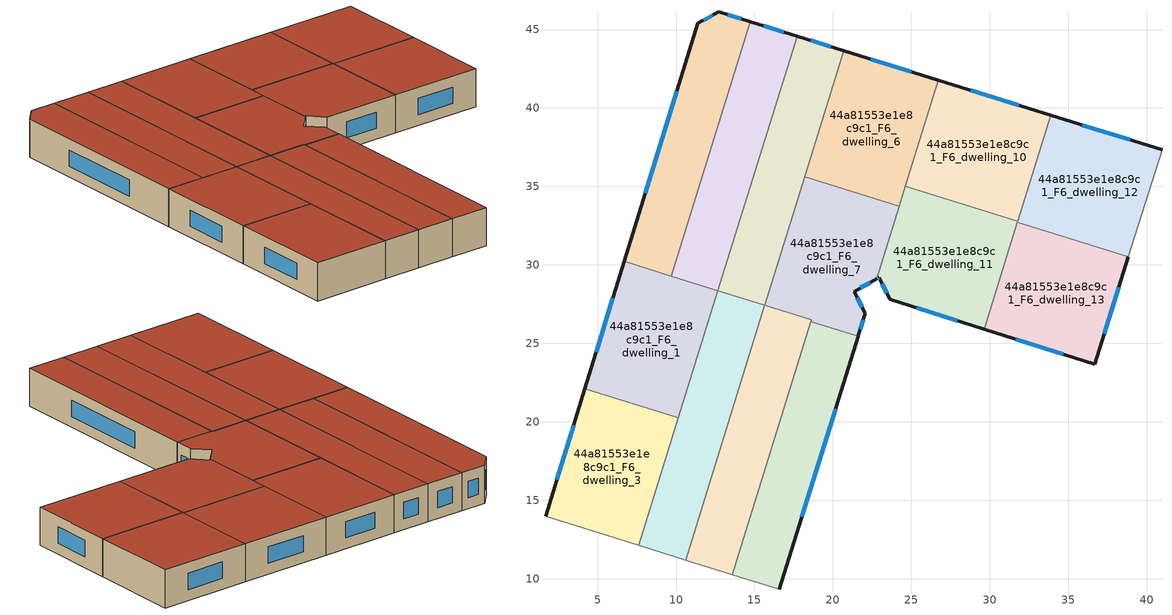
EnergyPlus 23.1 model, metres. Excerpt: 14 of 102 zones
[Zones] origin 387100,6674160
44a81553e1e8c9c1_F6_dwelling_0
 floor to 44a81553e1e8c9c1_F5_dwelling_0 (EU_floor_Construction): 14.74,45.5 9.69,29.28 6.69,30.21 11.38,45.39 12.71,46.13 z18
 wall outside (EU_wall_Construction): 14.74,45.5 12.71,46.13 11.38,45.39 6.69,30.21 z18:21
 wall to 44a81553e1e8c9c1_F6_dwelling_1 (EU_wall_Construction): 6.69,30.21 9.69,29.28 z18:21
 wall to 44a81553e1e8c9c1_F6_dwelling_2 (EU_wall_Construction): 9.69,29.28 14.74,45.5 z18:21
 window (EU_Window_Construction): 10.04,41.06 8.03,34.55 / 12.33,45.92 11.76,45.6 / 14.16,45.68 13.29,45.95 z18.86:20.14
 roof outside (EU_roof_Construction): 9.69,29.28 14.74,45.5 12.71,46.13 11.38,45.39 6.69,30.21 z21
44a81553e1e8c9c1_F6_dwelling_1
 floor to 44a81553e1e8c9c1_F5_dwelling_1 (EU_floor_Construction): 12.67,28.34 10.15,20.24 4.19,22.1 6.69,30.21 9.69,29.28 9.69,29.27 z18
 wall outside (EU_wall_Construction): 6.69,30.21 4.19,22.1 z18:21
 wall to 44a81553e1e8c9c1_F6_dwelling_3 (EU_wall_Construction): 4.19,22.1 10.15,20.24 z18:21
 wall to 44a81553e1e8c9c1_F6_dwelling_5 (EU_wall_Construction): 12.67,28.34 9.69,29.27 z18:21
 wall to 44a81553e1e8c9c1_F6_dwelling_4 (EU_wall_Construction): 10.15,20.24 12.67,28.34 z18:21
 wall to 44a81553e1e8c9c1_F6_dwelling_2 (EU_wall_Construction): 9.69,29.27 9.69,29.28 z18:21
 window (EU_Window_Construction): 5.98,27.9 4.91,24.42 z18.86:20.14
 roof outside (EU_roof_Construction): 10.15,20.24 12.67,28.34 9.69,29.27 9.69,29.28 6.69,30.21 4.19,22.1 z21
44a81553e1e8c9c1_F6_dwelling_10
 floor to 44a81553e1e8c9c1_F5_dwelling_10 (EU_floor_Construction): 33.88,39.54 31.77,32.78 24.62,35 26.73,41.77 z18
 wall outside (EU_wall_Construction): 33.88,39.54 26.73,41.77 z18:21
 wall to 44a81553e1e8c9c1_F6_dwelling_11 (EU_wall_Construction): 24.62,35 31.77,32.78 z18:21
 wall to 44a81553e1e8c9c1_F6_dwelling_6 (EU_wall_Construction): 26.73,41.77 24.62,35 z18:21
 wall to 44a81553e1e8c9c1_F6_dwelling_12 (EU_wall_Construction): 31.77,32.78 33.88,39.54 z18:21
 window (EU_Window_Construction): 31.83,40.18 28.77,41.13 z18.86:20.14
 roof outside (EU_roof_Construction): 31.77,32.78 33.88,39.54 26.73,41.77 24.62,35 z21
44a81553e1e8c9c1_F6_dwelling_11
 floor to 44a81553e1e8c9c1_F5_dwelling_11 (EU_floor_Construction): 31.77,32.78 29.63,25.9 23.61,27.81 22.94,29.19 22.79,29.1 24.62,35 z18
 wall outside (EU_wall_Construction): 22.79,29.1 22.94,29.19 23.61,27.81 29.63,25.9 z18:21
 wall to 44a81553e1e8c9c1_F6_dwelling_7 (EU_wall_Construction): 24.23,33.73 22.79,29.1 z18:21
 wall to 44a81553e1e8c9c1_F6_dwelling_13 (EU_wall_Construction): 29.63,25.9 31.75,32.72 z18:21
 wall to 44a81553e1e8c9c1_F6_dwelling_6 (EU_wall_Construction): 24.62,35 24.23,33.73 z18:21
 wall to 44a81553e1e8c9c1_F6_dwelling_12 (EU_wall_Construction): 31.75,32.72 31.77,32.78 z18:21
 window (EU_Window_Construction): 23.13,28.8 23.42,28.2 / 22.83,29.13 22.9,29.17 / 25.33,27.26 27.91,26.44 z18.86:20.14
 roof outside (EU_roof_Construction): 29.63,25.9 31.77,32.78 24.62,35 22.79,29.1 22.94,29.19 23.61,27.81 z21
44a81553e1e8c9c1_F6_dwelling_12
 floor to 44a81553e1e8c9c1_F5_dwelling_12 (EU_floor_Construction): 40.97,37.34 38.84,30.51 31.75,32.72 33.88,39.54 z18
 wall outside (EU_wall_Construction): 40.97,37.34 33.88,39.54 z18:21
 wall adiabatic (EU_wall_Construction): 38.84,30.51 40.97,37.34 z18:21
 wall to 44a81553e1e8c9c1_F6_dwelling_13 (EU_wall_Construction): 31.75,32.72 38.84,30.51 z18:21
 window (EU_Window_Construction): 38.95,37.97 35.9,38.91 z18.86:20.14
 roof outside (EU_roof_Construction): 38.84,30.51 40.97,37.34 33.88,39.54 31.75,32.72 z21
44a81553e1e8c9c1_F6_dwelling_13
 floor to 44a81553e1e8c9c1_F5_dwelling_13 (EU_floor_Construction): 38.84,30.51 36.68,23.66 29.63,25.9 31.75,32.72 z18
 wall outside (EU_wall_Construction): 29.63,25.9 36.68,23.66 38.84,30.51 z18:21
 window (EU_Window_Construction): 37.3,25.62 38.22,28.56 / 31.65,25.26 34.67,24.3 z18.86:20.14
 roof outside (EU_roof_Construction): 36.68,23.66 38.84,30.51 31.75,32.72 29.63,25.9 z21
44a81553e1e8c9c1_F6_dwelling_2
 floor to 44a81553e1e8c9c1_F5_dwelling_2 (EU_floor_Construction): 17.72,44.57 12.67,28.34 9.69,29.27 14.74,45.5 z18
 wall outside (EU_wall_Construction): 17.72,44.57 14.74,45.5 z18:21
 wall to 44a81553e1e8c9c1_F6_dwelling_5 (EU_wall_Construction): 9.69,29.27 12.67,28.34 17.72,44.57 z18:21
 window (EU_Window_Construction): 16.87,44.84 15.59,45.23 z18.86:20.14
 roof outside (EU_roof_Construction): 12.67,28.34 17.72,44.57 14.74,45.5 9.69,29.27 z21
44a81553e1e8c9c1_F6_dwelling_3
 floor to 44a81553e1e8c9c1_F5_dwelling_3 (EU_floor_Construction): 10.15,20.24 7.62,12.11 1.68,13.96 4.19,22.1 z18
 wall outside (EU_wall_Construction): 4.19,22.1 1.68,13.96 z18:21
 wall adiabatic (EU_wall_Construction): 1.68,13.96 7.62,12.11 z18:21
 wall to 44a81553e1e8c9c1_F6_dwelling_4 (EU_wall_Construction): 7.62,12.11 10.15,20.24 z18:21
 window (EU_Window_Construction): 3.47,19.77 2.4,16.29 z18.86:20.14
 roof outside (EU_roof_Construction): 7.62,12.11 10.15,20.24 4.19,22.1 1.68,13.96 z21
44a81553e1e8c9c1_F6_dwelling_4
 floor to 44a81553e1e8c9c1_F5_dwelling_4 (EU_floor_Construction): 15.65,27.41 15.64,27.36 10.6,11.18 7.62,12.11 12.67,28.34 z18
 wall adiabatic (EU_wall_Construction): 7.62,12.11 10.6,11.18 z18:21
 wall to 44a81553e1e8c9c1_F6_dwelling_8 (EU_wall_Construction): 10.6,11.18 15.64,27.36 15.65,27.41 z18:21
 wall to 44a81553e1e8c9c1_F6_dwelling_5 (EU_wall_Construction): 15.65,27.42 12.67,28.34 z18:21
 roof outside (EU_roof_Construction): 10.6,11.18 15.64,27.36 15.65,27.41 12.67,28.34 7.62,12.11 z21
44a81553e1e8c9c1_F6_dwelling_5
 floor to 44a81553e1e8c9c1_F5_dwelling_5 (EU_floor_Construction): 20.7,43.64 15.65,27.41 9.69,29.27 12.67,28.34 17.72,44.57 z18
 wall outside (EU_wall_Construction): 20.7,43.64 17.72,44.57 z18:21
 wall to 44a81553e1e8c9c1_F6_dwelling_7 (EU_wall_Construction): 15.65,27.42 18.2,35.61 z18:21
 wall to 44a81553e1e8c9c1_F6_dwelling_6 (EU_wall_Construction): 18.2,35.61 20.7,43.64 z18:21
 window (EU_Window_Construction): 19.85,43.91 18.57,44.31 z18.86:20.14
 roof outside (EU_roof_Construction): 15.65,27.41 20.7,43.64 17.72,44.57 12.67,28.34 9.69,29.27 z21
44a81553e1e8c9c1_F6_dwelling_6
 floor to 44a81553e1e8c9c1_F5_dwelling_6 (EU_floor_Construction): 26.73,41.77 24.23,33.73 18.2,35.61 20.7,43.64 z18
 wall outside (EU_wall_Construction): 26.73,41.77 20.7,43.64 z18:21
 wall to 44a81553e1e8c9c1_F6_dwelling_7 (EU_wall_Construction): 18.2,35.61 24.23,33.73 z18:21
 window (EU_Window_Construction): 25,42.3 22.42,43.11 z18.86:20.14
 roof outside (EU_roof_Construction): 24.23,33.73 26.73,41.77 20.7,43.64 18.2,35.61 z21
44a81553e1e8c9c1_F6_dwelling_7
 floor to 44a81553e1e8c9c1_F5_dwelling_7 (EU_floor_Construction): 24.23,33.73 22.79,29.1 21.34,28.3 22.07,26.91 21.62,25.5 21.61,25.45 18.6,26.38 18.62,26.43 18.61,26.44 18.64,26.49 15.66,27.42 18.2,35.61 z18
 wall outside (EU_wall_Construction): 21.61,25.45 21.62,25.5 22.07,26.91 21.34,28.3 22.79,29.1 z18:21
 wall to 44a81553e1e8c9c1_F6_dwelling_9 (EU_wall_Construction): 18.6,26.38 21.61,25.45 z18:21
 wall to 44a81553e1e8c9c1_F6_dwelling_8 (EU_wall_Construction): 15.65,27.41 18.63,26.49 / 18.62,26.43 18.6,26.38 / 18.63,26.48 18.61,26.44 z18:21
 window (EU_Window_Construction): 21.76,28.53 22.37,28.87 / 21.86,27.31 21.55,27.9 / 21.75,25.9 21.94,26.51 z18.86:20.14
 roof outside (EU_roof_Construction): 21.62,25.5 22.07,26.91 21.34,28.3 22.79,29.1 24.23,33.73 18.2,35.61 15.66,27.42 18.64,26.49 18.61,26.44 18.62,26.43 18.6,26.38 21.61,25.45 z21
44a81553e1e8c9c1_F6_dwelling_8
 floor to 44a81553e1e8c9c1_F5_dwelling_8 (EU_floor_Construction): 18.63,26.49 18.62,26.43 18.6,26.38 13.59,10.26 10.6,11.18 15.64,27.36 15.65,27.41 z18
 wall adiabatic (EU_wall_Construction): 10.6,11.18 13.59,10.26 z18:21
 wall to 44a81553e1e8c9c1_F6_dwelling_9 (EU_wall_Construction): 13.59,10.26 18.6,26.38 z18:21
 roof outside (EU_roof_Construction): 13.59,10.26 18.6,26.38 18.62,26.43 18.63,26.49 15.65,27.41 15.64,27.36 10.6,11.18 z21
44a81553e1e8c9c1_F6_dwelling_9
 floor to 44a81553e1e8c9c1_F5_dwelling_9 (EU_floor_Construction): 21.61,25.45 16.59,9.33 13.59,10.26 18.6,26.38 z18
 wall outside (EU_wall_Construction): 16.59,9.33 21.61,25.45 z18:21
 wall adiabatic (EU_wall_Construction): 13.59,10.26 16.59,9.33 z18:21
 window (EU_Window_Construction): 18.02,13.93 20.17,20.84 z18.86:20.14
 roof outside (EU_roof_Construction): 16.59,9.33 21.61,25.45 18.6,26.38 13.59,10.26 z21
[Building]
EU S2 Campaign: North Axis=0; Terrain=City; Solar Distribution=FullExterior
[Site:Location]
Helsinki-Vantaa.AP: Latitude=60.317; Longitude=24.963; Time Zone=2; Elevation=54.6
[SizingPeriod:WeatherFileDays]
AnnualSizingPeriod: Begin Month=1; Begin Day of Month=1; End Month=12; End Day of Month=31; Day of Week for Start Day=Monday; Use Weather File Daylight Saving Period=No; Use Weather File Rain and Snow Indicators=No
[MATERIAL]
EU_InternalMass_Material: Roughness=MediumRough; Thickness=0.1; Conductivity=1; Density=1800; Specific Heat=900; Thermal Absorptance=0.9; Solar Absorptance=0.7; Visible Absorptance=0.7
[MATERIAL:NOMASS] Roughness=MediumRough; Thermal Absorptance=0.9; Solar Absorptance=0.7; Visible Absorptance=0.7
Name | Thermal Resistance
EU_wall_NoMass | 1.10183
EU_roof_NoMass; EU_floor_NoMass | 1.70606
[WINDOWMATERIAL:SIMPLEGLAZINGSYSTEM]
EU_Window_SimpleGlazing: UFactor=3.11035; Solar Heat Gain Coefficient=0.8; Visible Transmittance=0.8
[CONSTRUCTION]
EU_wall_Construction: EU_wall_NoMass
EU_roof_Construction: EU_roof_NoMass
EU_floor_Construction: EU_floor_NoMass
EU_Window_Construction: EU_Window_SimpleGlazing
EU_InternalMass_Construction: EU_InternalMass_Material
[ZONE] Type=1; Multiplier=1; Ceiling Height=autocalculate; Floor Area=autocalculate; Part of Total Floor Area=Yes
Name | Volume
44a81553e1e8c9c1_F6_dwelling_0 | 159.24
44a81553e1e8c9c1_F6_dwelling_1 | 159.253
44a81553e1e8c9c1_F6_dwelling_10 | 159.259
44a81553e1e8c9c1_F6_dwelling_11 | 159.247
44a81553e1e8c9c1_F6_dwelling_12 | 159.242
44a81553e1e8c9c1_F6_dwelling_13 | 159.267
44a81553e1e8c9c1_F6_dwelling_2 | 159.234
44a81553e1e8c9c1_F6_dwelling_3; 44a81553e1e8c9c1_F6_dwelling_8 | 159.249
44a81553e1e8c9c1_F6_dwelling_4 | 159.209
44a81553e1e8c9c1_F6_dwelling_5 | 159.219
44a81553e1e8c9c1_F6_dwelling_6 | 159.264
44a81553e1e8c9c1_F6_dwelling_7 | 159.241
44a81553e1e8c9c1_F6_dwelling_9 | 159.251
[INTERNALMASS] Construction=EU_InternalMass_Construction
Name | Zone or ZoneList | Surface Area
44a81553e1e8c9c1_F6_dwelling_0_EU_InternalMass | 44a81553e1e8c9c1_F6_dwelling_0 | 53.0799
44a81553e1e8c9c1_F6_dwelling_1_EU_InternalMass | 44a81553e1e8c9c1_F6_dwelling_1 | 53.0844
44a81553e1e8c9c1_F6_dwelling_2_EU_InternalMass | 44a81553e1e8c9c1_F6_dwelling_2 | 53.0779
44a81553e1e8c9c1_F6_dwelling_3_EU_InternalMass | 44a81553e1e8c9c1_F6_dwelling_3 | 53.082
44a81553e1e8c9c1_F6_dwelling_4_EU_InternalMass | 44a81553e1e8c9c1_F6_dwelling_4 | 53.0702
44a81553e1e8c9c1_F6_dwelling_5_EU_InternalMass | 44a81553e1e8c9c1_F6_dwelling_5 | 53.0794
44a81553e1e8c9c1_F6_dwelling_6_EU_InternalMass | 44a81553e1e8c9c1_F6_dwelling_6 | 53.0863
44a81553e1e8c9c1_F6_dwelling_7_EU_InternalMass | 44a81553e1e8c9c1_F6_dwelling_7 | 53.0892
44a81553e1e8c9c1_F6_dwelling_8_EU_InternalMass | 44a81553e1e8c9c1_F6_dwelling_8 | 53.087
44a81553e1e8c9c1_F6_dwelling_9_EU_InternalMass | 44a81553e1e8c9c1_F6_dwelling_9 | 53.0838
44a81553e1e8c9c1_F6_dwelling_10_EU_InternalMass | 44a81553e1e8c9c1_F6_dwelling_10 | 53.0854
44a81553e1e8c9c1_F6_dwelling_11_EU_InternalMass | 44a81553e1e8c9c1_F6_dwelling_11 | 53.0822
44a81553e1e8c9c1_F6_dwelling_12_EU_InternalMass | 44a81553e1e8c9c1_F6_dwelling_12 | 53.081
44a81553e1e8c9c1_F6_dwelling_13_EU_InternalMass | 44a81553e1e8c9c1_F6_dwelling_13 | 53.0891
[OTHEREQUIPMENT] Fuel Type=Electricity; Design Level Calculation Method=Watts/Area; Power per Zone Floor Area=1; Fraction Latent=0; Fraction Radiant=0; Fraction Lost=0; Carbon Dioxide Generation Rate=0; EndUse Subcategory=EU_Step8_InternalGains
Name | Zone or ZoneList or Space or SpaceList | Schedule
EU_Step8_InternalGain_44a81553e1e8c9c1_F6_dwelling_0_f000 | 44a81553e1e8c9c1_F6_dwelling_0 | EU_Step8_GainSchedule_44a81553e1e8c9c1_F6_dwelling_0_f000
EU_Step8_InternalGain_44a81553e1e8c9c1_F6_dwelling_1_f000 | 44a81553e1e8c9c1_F6_dwelling_1 | EU_Step8_GainSchedule_44a81553e1e8c9c1_F6_dwelling_1_f000
EU_Step8_InternalGain_44a81553e1e8c9c1_F6_dwelling_2_f000 | 44a81553e1e8c9c1_F6_dwelling_2 | EU_Step8_GainSchedule_44a81553e1e8c9c1_F6_dwelling_2_f000
EU_Step8_InternalGain_44a81553e1e8c9c1_F6_dwelling_3_f000 | 44a81553e1e8c9c1_F6_dwelling_3 | EU_Step8_GainSchedule_44a81553e1e8c9c1_F6_dwelling_3_f000
EU_Step8_InternalGain_44a81553e1e8c9c1_F6_dwelling_4_f000 | 44a81553e1e8c9c1_F6_dwelling_4 | EU_Step8_GainSchedule_44a81553e1e8c9c1_F6_dwelling_4_f000
EU_Step8_InternalGain_44a81553e1e8c9c1_F6_dwelling_5_f000 | 44a81553e1e8c9c1_F6_dwelling_5 | EU_Step8_GainSchedule_44a81553e1e8c9c1_F6_dwelling_5_f000
EU_Step8_InternalGain_44a81553e1e8c9c1_F6_dwelling_6_f000 | 44a81553e1e8c9c1_F6_dwelling_6 | EU_Step8_GainSchedule_44a81553e1e8c9c1_F6_dwelling_6_f000
EU_Step8_InternalGain_44a81553e1e8c9c1_F6_dwelling_7_f000 | 44a81553e1e8c9c1_F6_dwelling_7 | EU_Step8_GainSchedule_44a81553e1e8c9c1_F6_dwelling_7_f000
EU_Step8_InternalGain_44a81553e1e8c9c1_F6_dwelling_8_f000 | 44a81553e1e8c9c1_F6_dwelling_8 | EU_Step8_GainSchedule_44a81553e1e8c9c1_F6_dwelling_8_f000
EU_Step8_InternalGain_44a81553e1e8c9c1_F6_dwelling_9_f000 | 44a81553e1e8c9c1_F6_dwelling_9 | EU_Step8_GainSchedule_44a81553e1e8c9c1_F6_dwelling_9_f000
EU_Step8_InternalGain_44a81553e1e8c9c1_F6_dwelling_10_f000 | 44a81553e1e8c9c1_F6_dwelling_10 | EU_Step8_GainSchedule_44a81553e1e8c9c1_F6_dwelling_10_f000
EU_Step8_InternalGain_44a81553e1e8c9c1_F6_dwelling_11_f000 | 44a81553e1e8c9c1_F6_dwelling_11 | EU_Step8_GainSchedule_44a81553e1e8c9c1_F6_dwelling_11_f000
EU_Step8_InternalGain_44a81553e1e8c9c1_F6_dwelling_12_f000 | 44a81553e1e8c9c1_F6_dwelling_12 | EU_Step8_GainSchedule_44a81553e1e8c9c1_F6_dwelling_12_f000
EU_Step8_InternalGain_44a81553e1e8c9c1_F6_dwelling_13_f000 | 44a81553e1e8c9c1_F6_dwelling_13 | EU_Step8_GainSchedule_44a81553e1e8c9c1_F6_dwelling_13_f000
[ZONEVENTILATION:DESIGNFLOWRATE] Schedule=EU_AlwaysOn; Design Flow Rate Calculation Method=AirChanges/Hour; Air Changes per Hour=0.756316; Ventilation Type=Natural; Fan Pressure Rise=0; Fan Total Efficiency=1; Constant Term Coefficient=1; Temperature Term Coefficient=0; Velocity Term Coefficient=0; Velocity Squared Term Coefficient=0; Minimum Indoor Temperature=-100; Maximum Indoor Temperature=100; Delta Temperature=-100; Minimum Outdoor Temperature=-100; Maximum Outdoor Temperature=100; Maximum Wind Speed=40
Name | Zone or ZoneList or Space or SpaceList
EU_ConstantAir_44a81553e1e8c9c1_F6_dwelling_0 | 44a81553e1e8c9c1_F6_dwelling_0
EU_ConstantAir_44a81553e1e8c9c1_F6_dwelling_1 | 44a81553e1e8c9c1_F6_dwelling_1
EU_ConstantAir_44a81553e1e8c9c1_F6_dwelling_2 | 44a81553e1e8c9c1_F6_dwelling_2
EU_ConstantAir_44a81553e1e8c9c1_F6_dwelling_3 | 44a81553e1e8c9c1_F6_dwelling_3
EU_ConstantAir_44a81553e1e8c9c1_F6_dwelling_4 | 44a81553e1e8c9c1_F6_dwelling_4
EU_ConstantAir_44a81553e1e8c9c1_F6_dwelling_5 | 44a81553e1e8c9c1_F6_dwelling_5
EU_ConstantAir_44a81553e1e8c9c1_F6_dwelling_6 | 44a81553e1e8c9c1_F6_dwelling_6
EU_ConstantAir_44a81553e1e8c9c1_F6_dwelling_7 | 44a81553e1e8c9c1_F6_dwelling_7
EU_ConstantAir_44a81553e1e8c9c1_F6_dwelling_8 | 44a81553e1e8c9c1_F6_dwelling_8
EU_ConstantAir_44a81553e1e8c9c1_F6_dwelling_9 | 44a81553e1e8c9c1_F6_dwelling_9
EU_ConstantAir_44a81553e1e8c9c1_F6_dwelling_10 | 44a81553e1e8c9c1_F6_dwelling_10
EU_ConstantAir_44a81553e1e8c9c1_F6_dwelling_11 | 44a81553e1e8c9c1_F6_dwelling_11
EU_ConstantAir_44a81553e1e8c9c1_F6_dwelling_12 | 44a81553e1e8c9c1_F6_dwelling_12
EU_ConstantAir_44a81553e1e8c9c1_F6_dwelling_13 | 44a81553e1e8c9c1_F6_dwelling_13
[HVACTEMPLATE:THERMOSTAT] Constant Heating Setpoint=20; Constant Cooling Setpoint=50
EU_HeatOnly_44a81553e1e8c9c1_F5_dwelling_2; EU_HeatOnly_44a81553e1e8c9c1_F5_dwelling_3; EU_HeatOnly_44a81553e1e8c9c1_F5_dwelling_4; EU_HeatOnly_44a81553e1e8c9c1_F5_dwelling_5; EU_HeatOnly_44a81553e1e8c9c1_F5_dwelling_6; EU_HeatOnly_44a81553e1e8c9c1_F5_dwelling_7; EU_HeatOnly_44a81553e1e8c9c1_F5_dwelling_8; EU_HeatOnly_44a81553e1e8c9c1_F5_dwelling_9; EU_HeatOnly_44a81553e1e8c9c1_F5_dwelling_10; EU_HeatOnly_44a81553e1e8c9c1_F5_dwelling_11; EU_HeatOnly_44a81553e1e8c9c1_F5_dwelling_12; EU_HeatOnly_44a81553e1e8c9c1_F5_dwelling_13; EU_HeatOnly_44a81553e1e8c9c1_F6_dwelling_0; EU_HeatOnly_44a81553e1e8c9c1_F6_dwelling_1; EU_HeatOnly_44a81553e1e8c9c1_F6_dwelling_2; EU_HeatOnly_44a81553e1e8c9c1_F6_dwelling_3; EU_HeatOnly_44a81553e1e8c9c1_F6_dwelling_4; EU_HeatOnly_44a81553e1e8c9c1_F6_dwelling_5; EU_HeatOnly_44a81553e1e8c9c1_F6_dwelling_6; EU_HeatOnly_44a81553e1e8c9c1_F6_dwelling_7; EU_HeatOnly_44a81553e1e8c9c1_F6_dwelling_8; EU_HeatOnly_44a81553e1e8c9c1_F6_dwelling_9; EU_HeatOnly_44a81553e1e8c9c1_F6_dwelling_10; EU_HeatOnly_44a81553e1e8c9c1_F6_dwelling_11; EU_HeatOnly_44a81553e1e8c9c1_F6_dwelling_12; EU_HeatOnly_44a81553e1e8c9c1_F6_dwelling_13
[HVACTEMPLATE:ZONE:IDEALLOADSAIRSYSTEM] System Availability Schedule=EU_AlwaysOn; Maximum Heating Supply Air Temperature=50; Minimum Cooling Supply Air Temperature=13; Maximum Heating Supply Air Humidity Ratio=0.0156; Minimum Cooling Supply Air Humidity Ratio=0.0077; Heating Limit=NoLimit; Cooling Limit=NoLimit; Heating Availability Schedule=EU_AlwaysOn; Cooling Availability Schedule=EU_CoolingOff; Dehumidification Control Type=ConstantSensibleHeatRatio; Cooling Sensible Heat Ratio=0.7; Dehumidification Setpoint=60; Humidification Control Type=None; Humidification Setpoint=30; Outdoor Air Method=None; Outdoor Air Flow Rate per Person=0.00944; Outdoor Air Flow Rate per Zone Floor Area=0; Outdoor Air Flow Rate per Zone=0; Demand Controlled Ventilation Type=None; Outdoor Air Economizer Type=NoEconomizer; Heat Recovery Type=None; Sensible Heat Recovery Effectiveness=0.7; Latent Heat Recovery Effectiveness=0.65
Name | Template Thermostat
44a81553e1e8c9c1_F6_dwelling_0 | EU_HeatOnly_44a81553e1e8c9c1_F6_dwelling_0
44a81553e1e8c9c1_F6_dwelling_1 | EU_HeatOnly_44a81553e1e8c9c1_F6_dwelling_1
44a81553e1e8c9c1_F6_dwelling_2 | EU_HeatOnly_44a81553e1e8c9c1_F6_dwelling_2
44a81553e1e8c9c1_F6_dwelling_3 | EU_HeatOnly_44a81553e1e8c9c1_F6_dwelling_3
44a81553e1e8c9c1_F6_dwelling_4 | EU_HeatOnly_44a81553e1e8c9c1_F6_dwelling_4
44a81553e1e8c9c1_F6_dwelling_5 | EU_HeatOnly_44a81553e1e8c9c1_F6_dwelling_5
44a81553e1e8c9c1_F6_dwelling_6 | EU_HeatOnly_44a81553e1e8c9c1_F6_dwelling_6
44a81553e1e8c9c1_F6_dwelling_7 | EU_HeatOnly_44a81553e1e8c9c1_F6_dwelling_7
44a81553e1e8c9c1_F6_dwelling_8 | EU_HeatOnly_44a81553e1e8c9c1_F6_dwelling_8
44a81553e1e8c9c1_F6_dwelling_9 | EU_HeatOnly_44a81553e1e8c9c1_F6_dwelling_9
44a81553e1e8c9c1_F6_dwelling_10 | EU_HeatOnly_44a81553e1e8c9c1_F6_dwelling_10
44a81553e1e8c9c1_F6_dwelling_11 | EU_HeatOnly_44a81553e1e8c9c1_F6_dwelling_11
44a81553e1e8c9c1_F6_dwelling_12 | EU_HeatOnly_44a81553e1e8c9c1_F6_dwelling_12
44a81553e1e8c9c1_F6_dwelling_13 | EU_HeatOnly_44a81553e1e8c9c1_F6_dwelling_13
[SIZING:ZONE] Zone Cooling Design Supply Air Temperature Input Method=SupplyAirTemperature; Zone Cooling Design Supply Air Temperature=13; Zone Heating Design Supply Air Temperature Input Method=SupplyAirTemperature; Zone Heating Design Supply Air Temperature=50; Zone Cooling Design Supply Air Humidity Ratio=0.008; Zone Heating Design Supply Air Humidity Ratio=0.008; Cooling Design Air Flow Method=DesignDay; Cooling Design Air Flow Rate=0; Cooling Minimum Air Flow per Zone Floor Area=0.000762; Cooling Minimum Air Flow=0; Cooling Minimum Air Flow Fraction=0.2; Heating Design Air Flow Method=DesignDay; Heating Design Air Flow Rate=0; Heating Maximum Air Flow per Zone Floor Area=0.002032; Heating Maximum Air Flow=0.141576; Heating Maximum Air Flow Fraction=0.3; Account for Dedicated Outdoor Air System=No; Dedicated Outdoor Air System Control Strategy=NeutralSupplyAir; Dedicated Outdoor Air Low Setpoint Temperature for Design=autosize; Dedicated Outdoor Air High Setpoint Temperature for Design=autosize; Zone Load Sizing Method=Sensible Load Only No Latent Load; Zone Latent Cooling Design Supply Air Humidity Ratio Input Method=HumidityRatioDifference; Zone Cooling Design Supply Air Humidity Ratio Difference=0.005; Zone Latent Heating Design Supply Air Humidity Ratio Input Method=HumidityRatioDifference; Zone Humidification Design Supply Air Humidity Ratio Difference=0.005
44a81553e1e8c9c1_F6_dwelling_0; 44a81553e1e8c9c1_F6_dwelling_1; 44a81553e1e8c9c1_F6_dwelling_2; 44a81553e1e8c9c1_F6_dwelling_3; 44a81553e1e8c9c1_F6_dwelling_4; 44a81553e1e8c9c1_F6_dwelling_5; 44a81553e1e8c9c1_F6_dwelling_6; 44a81553e1e8c9c1_F6_dwelling_7; 44a81553e1e8c9c1_F6_dwelling_8; 44a81553e1e8c9c1_F6_dwelling_9; 44a81553e1e8c9c1_F6_dwelling_10; 44a81553e1e8c9c1_F6_dwelling_11; 44a81553e1e8c9c1_F6_dwelling_12; 44a81553e1e8c9c1_F6_dwelling_13
[SCHEDULE:CONSTANT]
Name | Hourly Value
EU_AlwaysOn | 1
EU_CoolingOff | 0
[SCHEDULE:FILE] Column Number=1; Rows to Skip at Top=0; Number of Hours of Data=8760; Column Separator=Comma; Interpolate to Timestep=No; Minutes per Item=60; Adjust Schedule for Daylight Savings=Yes
Name | File
EU_Step8_GainSchedule_44a81553e1e8c9c1_F6_dwelling_0_f000 | ../../schedules/44a81553e1e8c9c1/44a81553e1e8c9c1_F6_dwelling_0_f000_gain.csv
EU_Step8_GainSchedule_44a81553e1e8c9c1_F6_dwelling_1_f000 | ../../schedules/44a81553e1e8c9c1/44a81553e1e8c9c1_F6_dwelling_1_f000_gain.csv
EU_Step8_GainSchedule_44a81553e1e8c9c1_F6_dwelling_2_f000 | ../../schedules/44a81553e1e8c9c1/44a81553e1e8c9c1_F6_dwelling_2_f000_gain.csv
EU_Step8_GainSchedule_44a81553e1e8c9c1_F6_dwelling_3_f000 | ../../schedules/44a81553e1e8c9c1/44a81553e1e8c9c1_F6_dwelling_3_f000_gain.csv
EU_Step8_GainSchedule_44a81553e1e8c9c1_F6_dwelling_4_f000 | ../../schedules/44a81553e1e8c9c1/44a81553e1e8c9c1_F6_dwelling_4_f000_gain.csv
EU_Step8_GainSchedule_44a81553e1e8c9c1_F6_dwelling_5_f000 | ../../schedules/44a81553e1e8c9c1/44a81553e1e8c9c1_F6_dwelling_5_f000_gain.csv
EU_Step8_GainSchedule_44a81553e1e8c9c1_F6_dwelling_6_f000 | ../../schedules/44a81553e1e8c9c1/44a81553e1e8c9c1_F6_dwelling_6_f000_gain.csv
EU_Step8_GainSchedule_44a81553e1e8c9c1_F6_dwelling_7_f000 | ../../schedules/44a81553e1e8c9c1/44a81553e1e8c9c1_F6_dwelling_7_f000_gain.csv
EU_Step8_GainSchedule_44a81553e1e8c9c1_F6_dwelling_8_f000 | ../../schedules/44a81553e1e8c9c1/44a81553e1e8c9c1_F6_dwelling_8_f000_gain.csv
EU_Step8_GainSchedule_44a81553e1e8c9c1_F6_dwelling_9_f000 | ../../schedules/44a81553e1e8c9c1/44a81553e1e8c9c1_F6_dwelling_9_f000_gain.csv
EU_Step8_GainSchedule_44a81553e1e8c9c1_F6_dwelling_10_f000 | ../../schedules/44a81553e1e8c9c1/44a81553e1e8c9c1_F6_dwelling_10_f000_gain.csv
EU_Step8_GainSchedule_44a81553e1e8c9c1_F6_dwelling_11_f000 | ../../schedules/44a81553e1e8c9c1/44a81553e1e8c9c1_F6_dwelling_11_f000_gain.csv
EU_Step8_GainSchedule_44a81553e1e8c9c1_F6_dwelling_12_f000 | ../../schedules/44a81553e1e8c9c1/44a81553e1e8c9c1_F6_dwelling_12_f000_gain.csv
EU_Step8_GainSchedule_44a81553e1e8c9c1_F6_dwelling_13_f000 | ../../schedules/44a81553e1e8c9c1/44a81553e1e8c9c1_F6_dwelling_13_f000_gain.csv
